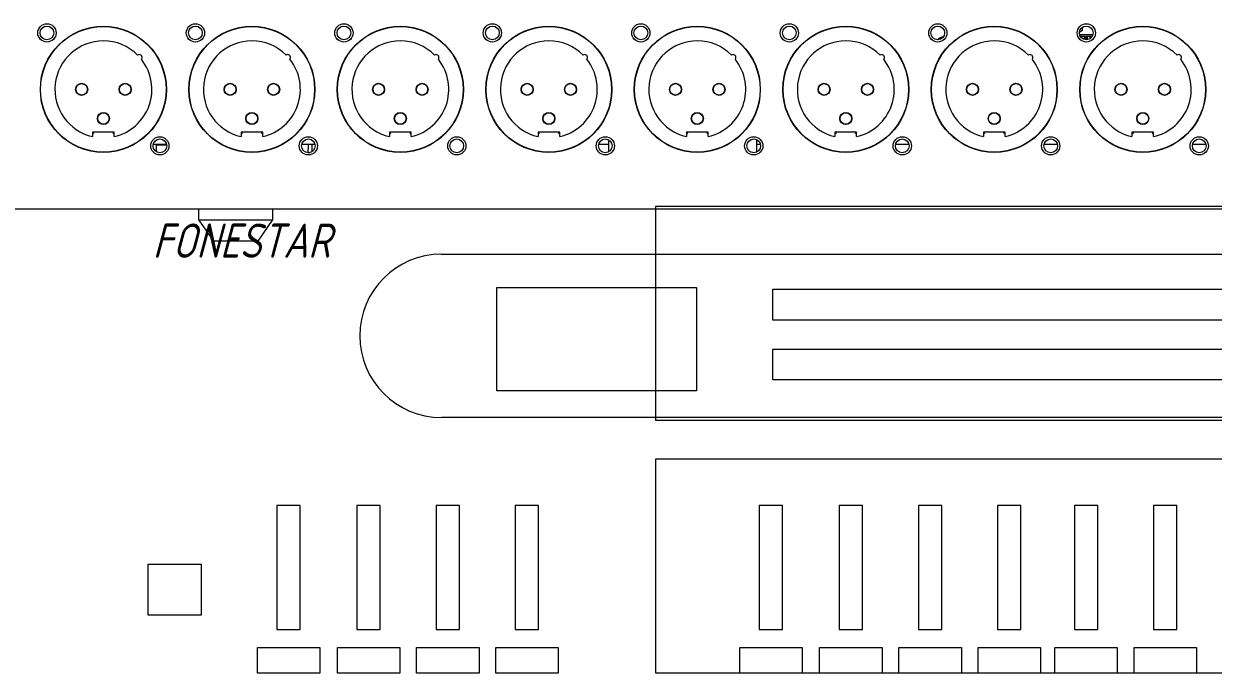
# Model space of a CAD drawing. Header units: millimetres. Extents: x -12727 to 3737, y -1743 to 2772.
# Drawn here: x 374.5 to 583, y 414.8 to 528.6 of the extents above; entities that cross this region are included whole.
import ezdxf
from ezdxf.enums import TextEntityAlignment as Align

# ---------------------------------------------------------------- set-up
doc = ezdxf.new("R2010")
doc.units = ezdxf.units.MM
doc.layers.get('0').update_dxf_attribs({"lineweight": 5})
doc.layers.add('-0', color=7, linetype='Continuous', lineweight=5)
doc.layers.add('Racks and units', color=7, linetype='Continuous', lineweight=5)
doc.styles.add('Rack_device_name', font='GOST.TTF', dxfattribs={"width": 0.9})
doc.styles.get("Standard").update_dxf_attribs({"font": 'GOST.TTF'})

# ---------------------------------------------------------------- blocks, each defined once
blk = doc.blocks.new('*U47')
at = {"layer": 'Racks and units', "color": 253, "lineweight": 15}
blk.add_lwpolyline([(134.44, 7), (345.31, 7), (345.31, 44.45), (134.44, 44.45)], close=True, dxfattribs=at)
at = {"layer": 'Racks and units', "color": 253, "lineweight": 15, "style": 'Rack_device_name'}
blk.add_attdef('RACK_DEVICE_NAME', text='', height=18, dxfattribs=at).set_placement((242.5, 25.95), align=Align.MIDDLE_CENTER)
at = {"layer": 'Racks and units', "color": 253, "lineweight": 15, "style": 'Rack_device_name', "flags": 1}
blk.add_attdef('RACK_DEVICE_TYPE', (3.07, 10.37), '', height=5, dxfattribs=at)
blk = doc.blocks.new('Fonestar MPX-4088')
at = {"color": 253}
for points in [[(96.88, 35.94), (385.6, 35.94)], [(385.6, 7.32), (96.88, 7.32)]]:
    blk.add_lwpolyline(points, dxfattribs=at)
for points in [[(106.59, 30.13), (141.59, 30.13), (141.59, 12.02), (106.59, 12.02)], [(154.98, 29.8), (251.65, 29.8), (251.65, 24.39), (154.98, 24.39)], [(154.98, 19.32), (251.65, 19.32), (251.65, 13.91), (154.98, 13.91)]]:
    blk.add_lwpolyline(points, close=True, dxfattribs=at)
blk.add_arc((96.88, 21.63), 14.31, 90, 270, dxfattribs=at)
blk.add_blockref('*U47', (0, -0.13), dxfattribs=at)
at = {"color": 253, "insert": (46.24, 41.32), "char_height": 6, "attachment_point": 1}
blk.add_mtext_dynamic_manual_height_columns('{\\fGOST type A|b1|i1|c204|p34;FONESTAR}', width=47.2248, gutter_width=12.5, heights=[0], dxfattribs=at)
blk = doc.blocks.new('BEHRINGER S32')
at = {"layer": '-0', "color": 253, "lineweight": 15}
for p, q in [((209.28, 30.86), (209.28, 31.41)), ((211.1, 30.06), (208.81, 30.06)), ((209.12, 29.76), (208.95, 29.76)), ((209.12, 29.76), (209.12, 29.55)), ((209.62, 29.76), (209.12, 29.76)), ((209.82, 29.76), (209.62, 29.76)), ((209.62, 29.46), (209.62, 29.76)), ((209.62, 29.46), (209.82, 29.46)), ((209.62, 29.26), (209.62, 29.46)), ((209.82, 29.46), (209.82, 29.76)), ((209.92, 29.76), (209.92, 29.46)), ((210.12, 29.76), (209.92, 29.76)), ((209.92, 29.46), (210.12, 29.46)), ((210.62, 29.76), (210.12, 29.76)), ((210.12, 29.76), (210.12, 29.46)), ((210.12, 29.46), (210.12, 29.23)), ((210.82, 29.76), (210.62, 29.76)), ((210.62, 29.46), (210.62, 29.76)), ((210.62, 29.46), (210.68, 29.46)), ((210.62, 29.42), (210.62, 29.46)), ((210.82, 29.58), (210.82, 29.76)), ((210.92, 29.76), (210.92, 29.7)), ((210.96, 29.76), (210.92, 29.76)), ((26.86, 23.07), (26.86, 23.04)), ((26.86, 22.85), (26.86, 23.04)), ((48.36, 23.04), (48.36, 23.07)), ((48.36, 23.04), (48.36, 22.85)), ((52.9, 23.07), (52.9, 23.04)), ((52.9, 22.85), (52.9, 23.04)), ((74.4, 23.04), (74.4, 23.07)), ((74.4, 23.04), (74.4, 22.85)), ((78.93, 23.07), (78.93, 23.04)), ((78.93, 22.85), (78.93, 23.04)), ((100.43, 23.04), (100.43, 23.07)), ((100.43, 23.04), (100.43, 22.85)), ((104.97, 23.07), (104.97, 23.04)), ((104.97, 22.85), (104.97, 23.04)), ((126.47, 23.04), (126.47, 23.07)), ((126.47, 23.04), (126.47, 22.85)), ((131, 23.07), (131, 23.04)), ((131, 22.85), (131, 23.04)), ((152.5, 23.04), (152.5, 23.07)), ((152.5, 23.04), (152.5, 22.85)), ((157.04, 23.07), (157.04, 23.04)), ((157.04, 22.85), (157.04, 23.04)), ((178.54, 23.04), (178.54, 23.07)), ((178.54, 23.04), (178.54, 22.85)), ((183.07, 23.07), (183.07, 23.04)), ((183.07, 22.85), (183.07, 23.04)), ((204.57, 23.04), (204.57, 23.07)), ((204.57, 23.04), (204.57, 22.85)), ((209.07, 22.93), (209.11, 22.98)), ((209.11, 23.07), (209.11, 23.04)), ((209.11, 22.85), (209.11, 23.04)), ((230.61, 23.04), (230.61, 23.07)), ((230.61, 23.04), (230.61, 22.85)), ((48.62, 21.51), (48.57, 21.45)), ((74.55, 22.28), (74.51, 22.22)), ((74.63, 21.17), (74.67, 21.23)), ((208.88, 21.76), (208.94, 21.84)), ((208.89, 21.85), (208.95, 21.93)), ((48.61, 20.28), (48.66, 20.36)), ((52.65, 19.44), (52.7, 19.41)), ((78.69, 19.36), (78.74, 19.36)), ((78.69, 19.36), (78.74, 19.36)), ((26.86, 17.99), (26.86, 18.18)), ((26.86, 17.99), (26.86, 17.96)), ((48.36, 18.18), (48.36, 17.99)), ((48.36, 17.96), (48.36, 17.99)), ((52.9, 17.99), (52.9, 18.18)), ((52.9, 17.99), (52.9, 17.96)), ((74.4, 18.18), (74.4, 17.99)), ((74.4, 17.96), (74.4, 17.99)), ((78.93, 17.99), (78.93, 18.18)), ((78.93, 17.99), (78.93, 17.96)), ((100.43, 18.18), (100.43, 17.99)), ((100.43, 17.96), (100.43, 17.99)), ((104.97, 17.99), (104.97, 18.18)), ((104.97, 17.99), (104.97, 17.96)), ((126.47, 18.18), (126.47, 17.99)), ((126.47, 17.96), (126.47, 17.99)), ((131, 17.99), (131, 18.18)), ((131, 17.99), (131, 17.96)), ((152.5, 18.18), (152.5, 17.99)), ((152.5, 17.96), (152.5, 17.99)), ((157.04, 17.99), (157.04, 18.18)), ((157.04, 17.99), (157.04, 17.96)), ((178.54, 18.18), (178.54, 17.99)), ((178.54, 17.96), (178.54, 17.99)), ((183.07, 17.99), (183.07, 18.18)), ((183.07, 17.99), (183.07, 17.96)), ((204.57, 18.18), (204.57, 17.99)), ((204.57, 17.96), (204.57, 17.99)), ((209.11, 17.99), (209.11, 18.18)), ((209.11, 17.99), (209.11, 17.96)), ((230.61, 18.18), (230.61, 17.99)), ((230.61, 17.96), (230.61, 17.99)), ((39.51, 13.02), (35.71, 13.02)), ((35.71, 13.02), (35.78, 12.94)), ((35.71, 13.02), (35.71, 12.23)), ((35.78, 12.94), (35.96, 12.77)), ((39.44, 12.94), (39.26, 12.77)), ((39.51, 13.02), (39.44, 12.94)), ((39.51, 12.23), (39.51, 13.02)), ((65.55, 13.02), (61.75, 13.02)), ((61.75, 13.02), (61.82, 12.94)), ((61.75, 13.02), (61.75, 12.23)), ((61.82, 12.94), (62, 12.77)), ((65.47, 12.94), (65.3, 12.77)), ((65.55, 13.02), (65.47, 12.94)), ((65.55, 12.23), (65.55, 13.02)), ((91.58, 13.02), (87.78, 13.02)), ((87.78, 13.02), (87.85, 12.94)), ((87.78, 13.02), (87.78, 12.23)), ((87.85, 12.94), (88.03, 12.77)), ((91.51, 12.94), (91.33, 12.77)), ((91.58, 13.02), (91.51, 12.94)), ((91.58, 12.23), (91.58, 13.02)), ((117.62, 13.02), (113.82, 13.02)), ((113.82, 13.02), (113.89, 12.94)), ((113.82, 13.02), (113.82, 12.23)), ((113.89, 12.94), (114.07, 12.77)), ((117.54, 12.94), (117.37, 12.77)), ((117.62, 13.02), (117.54, 12.94)), ((117.62, 12.23), (117.62, 13.02)), ((143.65, 13.02), (139.85, 13.02)), ((139.85, 13.02), (139.92, 12.94)), ((139.85, 13.02), (139.85, 12.23)), ((139.92, 12.94), (140.1, 12.77)), ((143.58, 12.94), (143.4, 12.77)), ((143.65, 13.02), (143.58, 12.94)), ((143.65, 12.23), (143.65, 13.02)), ((169.69, 13.02), (165.89, 13.02)), ((165.89, 13.02), (165.96, 12.94)), ((165.89, 13.02), (165.89, 12.23)), ((165.96, 12.94), (166.14, 12.77)), ((169.61, 12.94), (169.44, 12.77)), ((169.69, 13.02), (169.61, 12.94)), ((169.69, 12.23), (169.69, 13.02)), ((195.72, 13.02), (191.92, 13.02)), ((191.92, 13.02), (191.99, 12.94)), ((191.92, 13.02), (191.92, 12.23)), ((191.99, 12.94), (192.17, 12.77)), ((195.65, 12.94), (195.47, 12.77)), ((195.72, 13.02), (195.65, 12.94)), ((195.72, 12.23), (195.72, 13.02)), ((221.76, 13.02), (217.96, 13.02)), ((217.96, 13.02), (218.03, 12.94)), ((217.96, 13.02), (217.96, 12.23)), ((218.03, 12.94), (218.21, 12.77)), ((221.68, 12.94), (221.51, 12.77)), ((221.76, 13.02), (221.68, 12.94)), ((221.76, 12.23), (221.76, 13.02)), ((48.69, 10.86), (46.34, 10.86)), ((46.34, 10.37), (46.34, 10.86)), ((48.7, 10.76), (46.86, 10.76)), ((46.86, 10.76), (46.86, 9.61)), ((48.14, 10.86), (48.14, 10.76)), ((74.72, 10.86), (72.37, 10.86)), ((73.54, 10.86), (73.54, 9.96)), ((74.24, 9.96), (74.24, 10.86)), ((126.21, 10.86), (124.44, 10.86)), ((126.21, 9.57), (126.21, 11.66)), ((152.21, 9.55), (152.21, 11.68)), ((152.83, 10.86), (152.21, 10.86)), ((178.86, 10.86), (176.51, 10.86)), ((204.9, 10.86), (202.55, 10.86)), ((230.93, 10.86), (228.58, 10.86)), ((73.54, 9.46), (73.54, 9.96)), ((73.54, 9.46), (73.87, 9.46)), ((74.24, 9.63), (74.24, 9.96)), ((21.31, -0.44), (460.31, -0.44)), ((54.36, -2.43), (54.36, -0.44)), ((67.26, -0.44), (67.26, -2.43)), ((54.36, -2.43), (56.9, -6.09)), ((67.26, -2.43), (54.36, -2.43)), ((64.72, -6.09), (67.26, -2.43)), ((64.72, -6.09), (56.9, -6.09))]:
    blk.add_line(p, q, dxfattribs=at)
for centre, radius in [((27.71, 30.42), 1.6), ((27.71, 30.42), 1.2), ((37.61, 20.52), 11.05), ((37.61, 20.52), 11), ((53.75, 30.42), 1.6), ((53.75, 30.42), 1.2), ((63.65, 20.52), 11.05), ((63.65, 20.52), 11), ((79.78, 30.42), 1.6), ((79.78, 30.42), 1.2), ((89.68, 20.52), 11.05), ((89.68, 20.52), 11), ((105.82, 30.42), 1.6), ((105.82, 30.42), 1.2), ((115.72, 20.52), 11.05), ((115.72, 20.52), 11), ((131.85, 30.42), 1.6), ((131.85, 30.42), 1.2), ((141.75, 20.52), 11.05), ((141.75, 20.52), 11), ((157.89, 30.42), 1.6), ((157.89, 30.42), 1.2), ((167.79, 20.52), 11.05), ((167.79, 20.52), 11), ((183.92, 30.42), 1.6), ((183.92, 30.42), 1.2), ((193.82, 20.52), 11.05), ((193.82, 20.52), 11), ((209.96, 30.42), 1.6), ((209.96, 30.42), 1.2), ((219.86, 20.52), 11.05), ((219.86, 20.52), 11), ((33.8, 20.52), 1.06), ((33.8, 20.52), 1), ((41.42, 20.52), 1.06), ((41.42, 20.52), 1), ((59.84, 20.52), 1.06), ((59.84, 20.52), 1), ((67.46, 20.52), 1.06), ((67.46, 20.52), 1), ((85.87, 20.52), 1.06), ((85.87, 20.52), 1), ((93.49, 20.52), 1.06), ((93.49, 20.52), 1), ((111.91, 20.52), 1.06), ((111.91, 20.52), 1), ((119.53, 20.52), 1.06), ((119.53, 20.52), 1), ((137.94, 20.52), 1.06), ((137.94, 20.52), 1), ((145.56, 20.52), 1.06), ((145.56, 20.52), 1), ((163.98, 20.52), 1.06), ((163.98, 20.52), 1), ((171.6, 20.52), 1.06), ((171.6, 20.52), 1), ((190.01, 20.52), 1.06), ((190.01, 20.52), 1), ((197.63, 20.52), 1.06), ((197.63, 20.52), 1), ((216.05, 20.52), 1.06), ((216.05, 20.52), 1), ((223.67, 20.52), 1.06), ((223.67, 20.52), 1), ((37.61, 15.42), 1.06), ((37.61, 15.42), 1), ((63.65, 15.42), 1.06), ((63.65, 15.42), 1), ((89.68, 15.42), 1.06), ((89.68, 15.42), 1), ((115.72, 15.42), 1.06), ((115.72, 15.42), 1), ((141.75, 15.42), 1.06), ((141.75, 15.42), 1), ((167.79, 15.42), 1.06), ((167.79, 15.42), 1), ((193.82, 15.42), 1.06), ((193.82, 15.42), 1), ((219.86, 15.42), 1.06), ((219.86, 15.42), 1), ((47.51, 10.62), 1.6), ((47.51, 10.62), 1.2), ((73.55, 10.62), 1.6), ((73.55, 10.62), 1.2), ((99.58, 10.62), 1.6), ((99.58, 10.62), 1.2), ((125.62, 10.62), 1.6), ((125.62, 10.62), 1.2), ((151.65, 10.62), 1.6), ((151.65, 10.62), 1.2), ((177.69, 10.62), 1.6), ((177.69, 10.62), 1.2), ((203.72, 10.62), 1.6), ((203.72, 10.62), 1.2), ((229.76, 10.62), 1.6), ((229.76, 10.62), 1.2)]:
    blk.add_circle(centre, radius, dxfattribs=at)
for centre, radius, start, end in [((184.93, 28.46), 1.25, 91.8097, 142.8384), ((212.87, 24.96), 6.9, 121.3196, 126.579), ((37.61, 20.52), 8.5, 90, 257.0836), ((37.61, 20.52), 8.5, 45.045, 90), ((63.65, 20.52), 8.5, 90, 257.0836), ((63.65, 20.52), 8.5, 45.045, 90), ((89.68, 20.52), 8.5, 90, 257.0836), ((89.68, 20.52), 8.5, 45.045, 90), ((115.72, 20.52), 8.5, 90, 257.0836), ((115.72, 20.52), 8.5, 45.045, 90), ((141.75, 20.52), 8.5, 90, 257.0836), ((141.75, 20.52), 8.5, 45.045, 90), ((167.79, 20.52), 8.5, 90, 257.0836), ((167.79, 20.52), 8.5, 45.045, 90), ((193.82, 20.52), 8.5, 90, 257.0836), ((193.82, 20.52), 8.5, 45.045, 90), ((219.86, 20.52), 8.5, 90, 257.0836), ((219.86, 20.52), 8.5, 45.045, 90), ((37.61, 20.52), 8.5, 282.9164, 38.3676), ((43.89, 26.11), 0.5, 90, 123.6172), ((43.89, 26.11), 0.5, 319.7953, 90), ((63.65, 20.52), 8.5, 282.9164, 38.3676), ((69.93, 26.11), 0.5, 90, 123.6172), ((69.93, 26.11), 0.5, 319.7953, 90), ((89.68, 20.52), 8.5, 282.9164, 38.3676), ((95.96, 26.11), 0.5, 90, 123.6172), ((95.96, 26.11), 0.5, 319.7953, 90), ((115.72, 20.52), 8.5, 282.9164, 38.3676), ((122, 26.11), 0.5, 90, 123.6172), ((122, 26.11), 0.5, 319.7953, 90), ((141.75, 20.52), 8.5, 282.9164, 38.3676), ((148.03, 26.11), 0.5, 90, 123.6172), ((148.03, 26.11), 0.5, 319.7953, 90), ((167.79, 20.52), 8.5, 282.9164, 38.3676), ((174.07, 26.11), 0.5, 90, 123.6172), ((174.07, 26.11), 0.5, 319.7953, 90), ((193.82, 20.52), 8.5, 282.9164, 38.3676), ((200.1, 26.11), 0.5, 90, 123.6172), ((200.1, 26.11), 0.5, 319.7953, 90), ((219.86, 20.52), 8.5, 282.9164, 38.3676), ((226.14, 26.11), 0.5, 90, 123.6172), ((226.14, 26.11), 0.5, 319.7953, 90), ((53.49, 22.86), 1.5, 236.1648, 238.3107), ((78.89, 22.86), 1.5, 261.5132, 263.4259), ((78.89, 22.86), 0.5, 258.6702, 264.4034), ((138.58, 24.96), 10, 219.5983, 220.1782)]:
    blk.add_arc(centre, radius, start, end, dxfattribs=at)
blk = doc.blocks.new('*U48')
at = {"layer": 'Racks and units', "color": 253, "lineweight": 15}
blk.add_lwpolyline([(134.44, 7), (345.31, 7), (345.31, 44.45), (134.44, 44.45)], close=True, dxfattribs=at)
at = {"layer": 'Racks and units', "color": 253, "lineweight": 15, "style": 'Rack_device_name'}
blk.add_attdef('RACK_DEVICE_NAME', text='', height=18, dxfattribs=at).set_placement((242.5, 25.95), align=Align.MIDDLE_CENTER)
at = {"layer": 'Racks and units', "color": 253, "lineweight": 15, "style": 'Rack_device_name', "flags": 1}
blk.add_attdef('RACK_DEVICE_TYPE', (3.07, 10.37), '', height=5, dxfattribs=at)
blk = doc.blocks.new('Kraftaudio Z-206')
at = {"color": 253}
for points in [[(68.05, 14.6), (72.13, 14.6), (72.13, 36.32), (68.05, 36.32)], [(82.06, 14.6), (86.14, 14.6), (86.14, 36.32), (82.06, 36.32)], [(95.96, 14.6), (100.04, 14.6), (100.04, 36.32), (95.96, 36.32)], [(109.83, 14.6), (113.91, 14.6), (113.91, 36.32), (109.83, 36.32)], [(152.61, 14.6), (156.69, 14.6), (156.69, 36.32), (152.61, 36.32)], [(166.62, 14.6), (170.71, 14.6), (170.71, 36.32), (166.62, 36.32)], [(180.53, 14.6), (184.61, 14.6), (184.61, 36.32), (180.53, 36.32)], [(194.4, 14.6), (198.48, 14.6), (198.48, 36.32), (194.4, 36.32)], [(207.88, 14.6), (211.96, 14.6), (211.96, 36.32), (207.88, 36.32)], [(221.75, 14.6), (225.83, 14.6), (225.83, 36.32), (221.75, 36.32)], [(45.47, 26.07), (54.74, 26.07), (54.74, 17.11), (45.47, 17.11)], [(64.63, 11.43), (75.57, 11.43), (75.57, 6.95), (64.63, 6.95)], [(78.64, 11.43), (89.58, 11.43), (89.58, 6.95), (78.64, 6.95)], [(92.54, 11.43), (103.49, 11.43), (103.49, 6.95), (92.54, 6.95)], [(106.41, 11.43), (117.36, 11.43), (117.36, 6.95), (106.41, 6.95)], [(149.19, 11.43), (160.14, 11.43), (160.14, 6.95), (149.19, 6.95)], [(163.2, 11.43), (174.15, 11.43), (174.15, 6.95), (163.2, 6.95)], [(177.11, 11.43), (188.05, 11.43), (188.05, 6.95), (177.11, 6.95)], [(190.98, 11.43), (201.92, 11.43), (201.92, 6.95), (190.98, 6.95)], [(204.46, 11.43), (215.4, 11.43), (215.4, 6.95), (204.46, 6.95)], [(218.33, 11.43), (229.28, 11.43), (229.28, 6.95), (218.33, 6.95)]]:
    blk.add_lwpolyline(points, close=True, dxfattribs=at)
blk.add_blockref('*U48', (0, 0), dxfattribs=at)

msp = doc.modelspace()

# ---------------------------------------------------------------- block references
at = {"color": 253}
for name, p in [('BEHRINGER S32', (350.83, 496.6)), ('Fonestar MPX-4088', (350.83, 452.28)), ('Kraftaudio Z-206', (350.83, 407.83))]:
    msp.add_blockref(name, p, dxfattribs=at)

doc.saveas('drawing.dxf')
